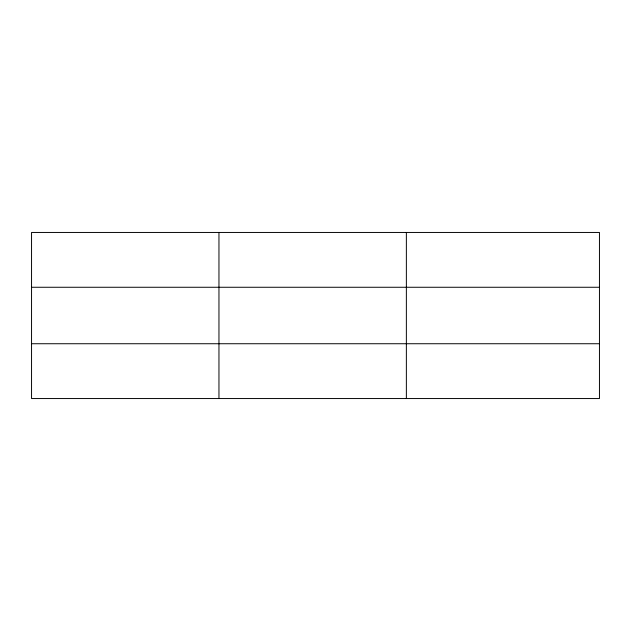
<?xml version="1.0" encoding="UTF-8"?>
<svg xmlns="http://www.w3.org/2000/svg" width="631" height="631" viewBox="0 0 631 631"><rect width="100%" height="100%" fill="white"/><g stroke="black" fill="none" stroke-linecap="round" stroke-linejoin="round"><path stroke-width="0.95" d="M218.957 398.547L218.957 232.453M406.364 398.547L406.364 232.453M599.45 287.263L599.45 232.453L31.55 232.453L31.55 398.547L599.45 398.547L599.45 287.263L31.55 287.263M31.55 343.737L599.45 343.737"/></g></svg>
